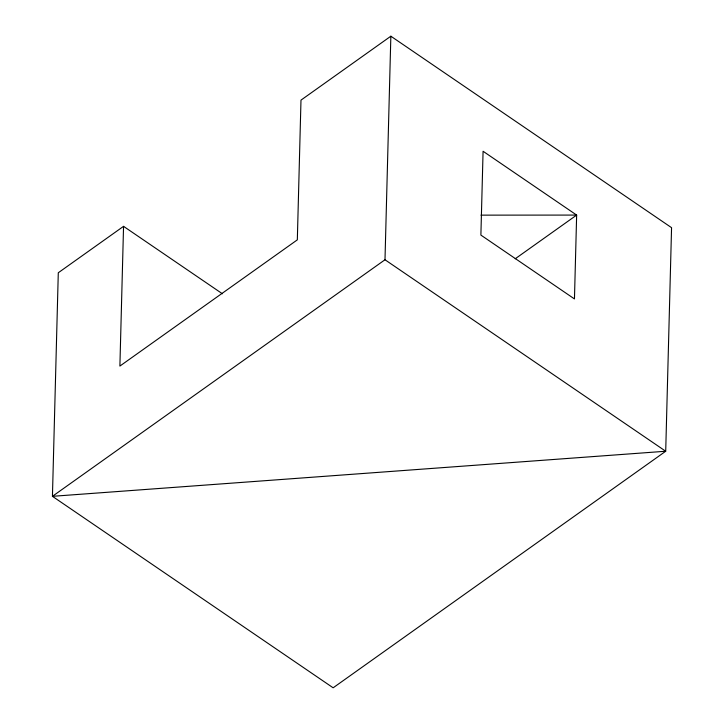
<?xml version="1.0" encoding="UTF-8"?>
<svg xmlns="http://www.w3.org/2000/svg" width="724" height="724" viewBox="0 0 724 724"><rect width="100%" height="100%" fill="white"/><g stroke="black" fill="none" stroke-linecap="round" stroke-linejoin="round"><path stroke-width="1.09" d="M123.551 226.34L119.894 366.072L297.329 239.852L300.985 100.129L390.851 36.2L671.564 227.68L665.709 451.242L333.149 687.8L52.436 496.32L58.291 272.758L123.551 226.34L222.404 293.772M384.996 259.762L665.709 451.242L52.436 496.32L384.996 259.762L390.851 36.2M515.207 258.785L576.648 215.082L483.08 151.262L480.89 235.092L574.458 298.922L576.648 215.082L480.989 215.137"/></g></svg>
